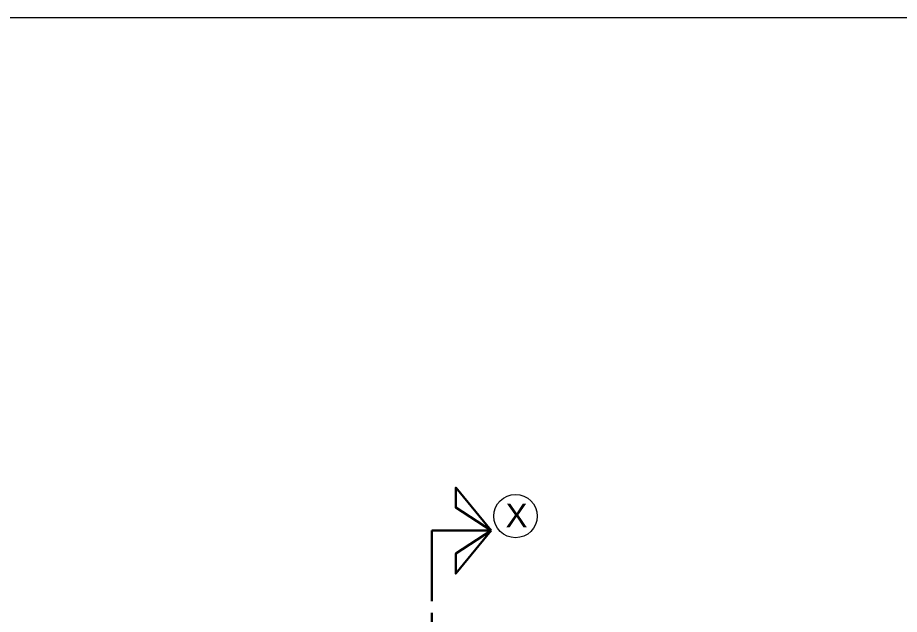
# Model space of a CAD drawing. Header units: inches. Extents: x 28835 to 36795, y -18828 to -9750.
# Drawn here: x 30231.9 to 30570.1, y -9979.2 to -9750.5 of the extents above; entities that cross this region are included whole.
import ezdxf

# ---------------------------------------------------------------- set-up
doc = ezdxf.new("R2010")
doc.units = ezdxf.units.IN
doc.header["$LTSCALE"] = 12
doc.header["$MEASUREMENT"] = 0
doc.linetypes.add('CENTER2', pattern=[1.125, 0.75, -0.125, 0.125, -0.125])
for name, color, linetype, lineweight in [('ele final', 145, 'Continuous', 20), ('Wall', 1, 'Continuous', 30), ('window', 6, 'Continuous', 9)]:
    doc.layers.add(name, color=color, linetype=linetype, lineweight=lineweight)

msp = doc.modelspace()

# ---------------------------------------------------------------- linework, layer by layer
at = {"layer": 'ele final', "ltscale": 12}
msp.add_lwpolyline([(28834.59, -9750.45), (32448.17, -9750.45), (32448.17, -12596.12), (28834.59, -12596.12)], close=True, dxfattribs=at)
at = {"layer": 'Wall', "ltscale": 12}
for points in [[(30413.48, -9947.07), (30399.95, -9930.56), (30399.95, -9938.26), (30413.48, -9947.07)], [(30413.48, -9947.07), (30399.95, -9963.58), (30399.95, -9955.88), (30413.48, -9947.07)]]:
    msp.add_lwpolyline(points, dxfattribs=at)
at = {"layer": 'Wall', "linetype": 'CENTER2', "ltscale": 3}
msp.add_lwpolyline([(30413.48, -9947.07), (30390.8, -9947.07), (30390.8, -10540.57), (30413.48, -10540.57)], dxfattribs=at)
at = {"layer": 'window', "linetype": 'Continuous', "ltscale": 25}
msp.add_circle((30422.89, -9941.5), 8.32, dxfattribs=at)

# ---------------------------------------------------------------- texts
at = {"layer": 'window', "linetype": 'Continuous', "ltscale": 25, "insert": (30423.27, -9941.29), "char_height": 9, "width": 0.0000117, "attachment_point": 5, "rotation": 359.9776}
msp.add_mtext('{\\fArial|b0|i0|c0|p34;X}', dxfattribs=at)

doc.saveas('drawing.dxf')
